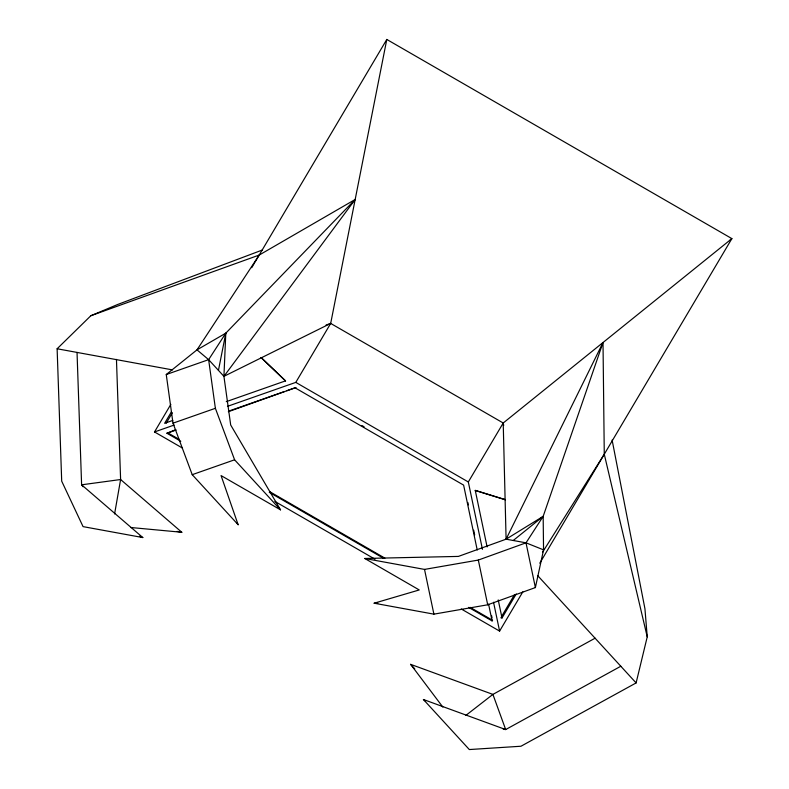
<?xml version="1.0" encoding="UTF-8"?>
<svg xmlns="http://www.w3.org/2000/svg" width="789" height="789" viewBox="0 0 789 789"><rect width="100%" height="100%" fill="white"/><g stroke="black" fill="none" stroke-linecap="round" stroke-linejoin="round"><path stroke-width="1.18" d="M218.445 370.357L225.792 333.175L197.003 349.852L166.252 374.528L172.998 423.17L192.22 474.672L238.13 524.715L221.068 475.58L280.509 509.842L230.684 424.985L223.928 376.343L225.792 333.175L355.168 199.489L259.196 255.064L90.834 315.738L57.124 348.777L61.7 481.172L83.062 526.628L142.809 537.556L81.612 484.811L77.036 352.417M114.592 513.935L120.609 479.525L116.456 359.389M227.459 406.355L295.786 382.389L330.68 323.421L386.797 39.45L731.876 238.613L539.775 563.218M364.765 558.474L424.521 569.411L478.321 560.062L526.007 542.832L543.167 516.351L506.094 539.183L458.399 556.413L364.765 558.474L419.255 589.955L374.144 603.21L433.901 614.148L487.701 604.798L535.386 587.568L543.552 549.854L543.167 516.351L603.013 342.525L604.275 454.217L647.236 636.851L636.112 682.929L520.977 746.236L469.317 749.55L423.417 699.508L505.68 729.559L620.805 666.251M542.645 552.083L604.275 454.217M543.552 549.854L526.007 542.832L506.094 539.183L603.013 342.525M182.2 447.925L154.516 431.948L170.838 404.363M251.721 267.698L254.334 263.279M254.837 262.431L386.797 39.45M171.46 411.769L164.645 423.279L172.781 420.429M166.183 423.229L172.377 412.765M482.444 549.322L468.321 481.971L503.214 423.003L731.876 238.613L730.052 240.25M501.439 616.722L514.448 594.738M500.818 617.767L502.011 617.984L516.262 593.91M461.249 608.98L499.595 631.101L522.821 591.858M166.252 374.528L208.631 359.656L225.792 333.175M259.196 255.064L197.003 349.852L208.631 359.656L223.928 376.343L330.68 323.421L503.214 423.003L503.717 425.409M180.789 441.248L166.933 433.25L175.503 429.778M228.346 411.7L296.033 387.498M468.636 607.382L492.089 620.913L492.563 620.282L470.175 607.362M223.928 376.343L355.168 199.489M513.235 540.495L543.167 516.351M465.895 715.386L492.908 694.399L595.123 638.183M90.834 315.738L117.719 304.465L262.569 249.935M326.044 325.048L330.68 323.421M226.265 401.66L285.559 380.86L261.12 357.496M172.998 423.17L215.377 408.308L208.631 359.656M154.516 431.948L174.201 425.044M228.82 411.069L284.444 391.561M286.762 390.742L294.869 387.902M166.933 433.25L176.203 429.995M192.22 474.672L234.599 459.8L280.509 509.842M374.144 603.21L377.842 603.131M130.747 527.506L181.805 532.269L120.609 479.525L81.612 484.811L83.092 486.764M503.283 729.273L505.68 729.559L492.908 694.399L410.645 664.348L442.846 707.102M57.124 348.777L172.495 369.893M177.022 531.401L181.805 532.269M505.433 499.664L475.244 490.344L487.119 546.935M475.215 490.482L505.404 499.812M139.446 536.254L142.809 537.556M295.786 382.389L468.321 481.971M361.973 425.557L364.104 426.78M295.569 388.119L463.616 485.117L477.227 550.012M167.396 432.619L179.123 439.384M269.739 491.685L384.884 558.139M269.276 492.316L383.346 558.158M274.868 501.409L374.982 559.184M423.417 699.508L425.35 700.967M261.169 357.664L285.598 381.028M537.802 575.763L636.112 682.929M410.645 664.348L414.748 668.816M236.878 522.594L238.13 524.715M215.377 408.308L234.599 459.8M526.007 542.832L535.386 587.568M498.224 599.926L502.011 617.984M493.539 602.244L499.595 631.101M467.867 502.514L468.37 504.911M473.666 530.149L474.672 534.962M491.547 615.479L492.05 617.876M488.569 604.088L492.089 620.913M478.321 560.062L487.701 604.798M424.521 569.411L433.901 614.148M612.116 440.055L644.938 608.743L647.236 636.851M503.214 423.003L506.094 539.183"/></g></svg>
